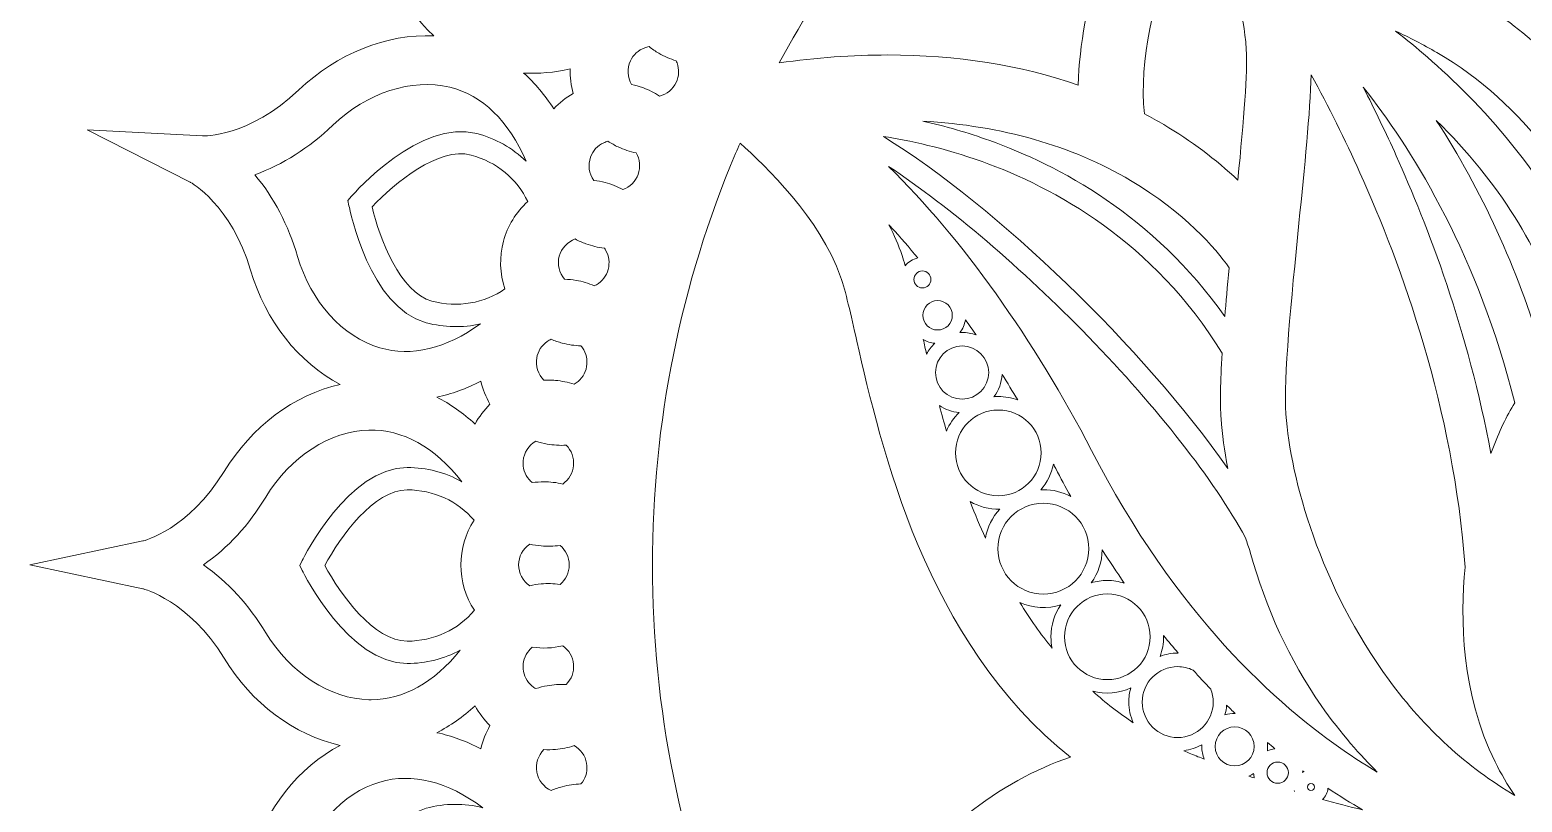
# Model space of a CAD drawing. Header units: millimetres. Extents: x 146 to 1170, y -927 to -143.
# Drawn here: x 807.7 to 968.6, y -351.5 to -268.2 of the extents above; entities that cross this region are included whole.
import ezdxf

# ---------------------------------------------------------------- set-up
doc = ezdxf.new("R2010")
doc.units = ezdxf.units.MM
doc.header["$MEASUREMENT"] = 0
doc.layers.add('Layer 4', color=7, linetype='Continuous')

msp = doc.modelspace()

# ---------------------------------------------------------------- linework, layer by layer
at = {"layer": 'Layer 4', "lineweight": 0}
for points, knots in [([(1146.48, -357.68), (1144.89, -352.23), (1141.3, -347.68), (1136.8, -345.36), (1141.74, -344.28), (1146.39, -340.81), (1149.34, -335.97), (1153.17, -329.69), (1158.04, -328.49), (1158.08, -328.48), (1158.08, -328.48), (1170.28, -325.9), (1170.28, -325.9), (1170.28, -325.9), (1158.1, -323.32), (1158.1, -323.32), (1158.05, -323.31), (1153.16, -322.1), (1149.34, -315.84), (1146.39, -310.99), (1141.74, -307.53), (1136.8, -306.44), (1141.3, -304.12), (1144.89, -299.57), (1146.48, -294.13), (1148.55, -287.06), (1152.95, -284.66), (1152.99, -284.64), (1152.99, -284.64), (1164.1, -278.99), (1164.1, -278.99), (1164.1, -278.99), (1151.67, -279.65), (1151.67, -279.65), (1151.47, -279.65), (1146.53, -279.7), (1141.27, -274.69), (1137.17, -270.77), (1131.79, -268.62), (1126.73, -268.86), (1130.47, -265.45), (1132.76, -260.12), (1132.89, -254.45), (1133.07, -247.06), (1136.58, -243.74), (1136.72, -243.6), (1136.72, -243.6), (1145.99, -235.27), (1145.99, -235.27), (1145.99, -235.27), (1134.15, -239.13), (1134.15, -239.13), (1134.1, -239.14), (1129.27, -240.54), (1122.83, -237.02), (1117.85, -234.3), (1112.09, -233.62), (1107.27, -235.15), (1110, -230.89), (1110.84, -225.16), (1109.5, -219.65), (1107.76, -212.5), (1110.36, -208.21), (1110.39, -208.17), (1110.39, -208.17), (1117.18, -197.73), (1117.18, -197.73), (1117.18, -197.73), (1106.75, -204.52), (1106.75, -204.52), (1106.7, -204.54), (1102.4, -207.15), (1095.26, -205.41), (1089.75, -204.07), (1084.02, -204.91), (1079.76, -207.64), (1081.29, -202.82), (1080.61, -197.06), (1077.89, -192.08), (1074.34, -185.59), (1075.72, -180.96), (1075.78, -180.77), (1075.78, -180.77), (1079.64, -168.92), (1079.64, -168.92), (1079.64, -168.92), (1071.32, -178.18), (1071.32, -178.18), (1071.29, -178.22), (1067.78, -181.85), (1060.46, -182.02), (1054.79, -182.15), (1049.46, -184.44), (1046.06, -188.18), (1046.29, -183.13), (1044.14, -177.74), (1040.23, -173.64), (1035.14, -168.31), (1035.26, -163.3), (1035.26, -163.26), (1035.26, -163.26), (1035.92, -150.81), (1035.92, -150.81), (1035.92, -150.81), (1030.28, -161.91), (1030.28, -161.91), (1030.26, -161.95), (1027.82, -166.37), (1020.79, -168.43), (1015.34, -170.03), (1010.79, -173.61), (1008.47, -178.11), (1007.38, -173.17), (1003.92, -168.52), (999.07, -165.57), (992.79, -161.74), (991.6, -156.87), (991.59, -156.83), (991.59, -156.83), (989.01, -144.64), (989.01, -144.64), (989.01, -144.64), (986.43, -156.81), (986.43, -156.81), (986.42, -156.86), (985.2, -161.76), (978.95, -165.57), (974.1, -168.52), (970.63, -173.17), (969.55, -178.11), (967.23, -173.61), (962.68, -170.03), (957.23, -168.43), (950.18, -166.36), (947.76, -161.96), (947.74, -161.92), (947.74, -161.92), (942.09, -150.81), (942.09, -150.81), (942.09, -150.81), (942.75, -163.24), (942.75, -163.24), (942.76, -163.29), (942.86, -168.33), (937.79, -173.64), (933.87, -177.74), (931.73, -183.13), (931.96, -188.18), (928.55, -184.44), (923.23, -182.15), (917.56, -182.02), (910.21, -181.85), (906.74, -178.22), (906.71, -178.19), (906.71, -178.19), (898.37, -168.92), (898.37, -168.92), (898.37, -168.92), (902.23, -180.76), (902.23, -180.76), (902.25, -180.81), (903.65, -185.65), (900.13, -192.08), (897.41, -197.06), (896.73, -202.82), (898.26, -207.64), (894, -204.91), (888.27, -204.07), (882.75, -205.41), (875.6, -207.15), (871.32, -204.55), (871.28, -204.52), (871.28, -204.52), (860.83, -197.73), (860.83, -197.73), (860.83, -197.73), (867.62, -208.16), (867.62, -208.16), (867.65, -208.2), (870.25, -212.51), (868.52, -219.65), (867.18, -225.16), (868.02, -230.89), (870.74, -235.15), (865.92, -233.62), (860.17, -234.3), (855.19, -237.02), (848.74, -240.55), (843.92, -239.14), (843.88, -239.13), (843.88, -239.13), (832.03, -235.27), (832.03, -235.27), (832.03, -235.27), (841.29, -243.59), (841.29, -243.59), (841.32, -243.63), (844.95, -247.12), (845.13, -254.45), (845.26, -260.12), (847.55, -265.45), (851.29, -268.86), (846.23, -268.62), (840.85, -270.77), (836.74, -274.68), (831.37, -279.81), (826.42, -279.65), (826.36, -279.65), (826.36, -279.65), (813.92, -278.99), (813.92, -278.99), (813.92, -278.99), (825.02, -284.63), (825.02, -284.63), (825.06, -284.65), (829.47, -287.08), (831.54, -294.13), (833.13, -299.57), (836.72, -304.12), (841.21, -306.44), (836.27, -307.53), (831.63, -310.99), (828.68, -315.84), (824.85, -322.11), (819.98, -323.31), (819.93, -323.32), (819.93, -323.32), (807.74, -325.9), (807.74, -325.9), (807.74, -325.9), (819.92, -328.48), (819.92, -328.48), (819.97, -328.49), (824.86, -329.7), (828.68, -335.97), (831.63, -340.81), (836.27, -344.28), (841.21, -345.36), (836.72, -347.68), (833.13, -352.23), (831.54, -357.68), (829.45, -364.78), (825.2, -367.08), (825.03, -367.17), (825.03, -367.17), (813.92, -372.82), (813.92, -372.82), (813.92, -372.82), (826.35, -372.16), (826.35, -372.16), (826.56, -372.16), (831.46, -372.08), (836.74, -377.12), (840.85, -381.04), (846.24, -383.19), (851.29, -382.95), (847.55, -386.36), (845.26, -391.68), (845.13, -397.35), (844.95, -404.72), (841.33, -408.17), (841.29, -408.2), (841.29, -408.2), (832.03, -416.54), (832.03, -416.54), (832.03, -416.54), (843.87, -412.68), (843.87, -412.68), (843.91, -412.66), (848.74, -411.26), (855.19, -414.78), (860.17, -417.5), (865.92, -418.18), (870.74, -416.65), (868.01, -420.91), (867.18, -426.64), (868.52, -432.16), (870.27, -439.35), (867.74, -443.46), (867.63, -443.63), (867.63, -443.63), (860.83, -454.08), (860.83, -454.08), (860.83, -454.08), (871.27, -447.29), (871.27, -447.29), (871.31, -447.26), (875.61, -444.66), (882.75, -446.39), (888.27, -447.73), (894, -446.9), (898.26, -444.17), (896.73, -448.99), (897.41, -454.74), (900.13, -459.72), (903.65, -466.17), (902.25, -470.99), (902.24, -471.03), (902.24, -471.03), (898.38, -482.88), (898.38, -482.88), (898.38, -482.88), (906.7, -473.62), (906.7, -473.62), (906.73, -473.59), (910.23, -469.96), (917.56, -469.79), (923.23, -469.65), (928.55, -467.36), (931.96, -463.62), (931.73, -468.68), (933.87, -474.06), (937.79, -478.17), (942.88, -483.5), (942.76, -488.5), (942.75, -488.55), (942.75, -488.55), (942.09, -500.99), (942.09, -500.99), (942.09, -500.99), (947.74, -489.9), (947.74, -489.9), (947.76, -489.85), (950.19, -485.44), (957.23, -483.38), (962.68, -481.78), (967.23, -478.19), (969.55, -473.7), (970.63, -478.64), (974.1, -483.28), (978.95, -486.23), (985.22, -490.06), (986.42, -494.93), (986.43, -494.98), (986.43, -494.98), (989.01, -507.17), (989.01, -507.17), (989.01, -507.17), (991.59, -494.99), (991.59, -494.99), (991.6, -494.94), (992.82, -490.04), (999.07, -486.23), (1003.92, -483.28), (1007.38, -478.64), (1008.47, -473.7), (1010.79, -478.19), (1015.34, -481.78), (1020.79, -483.38), (1027.88, -485.46), (1030.18, -489.71), (1030.27, -489.88), (1030.27, -489.88), (1035.92, -500.99), (1035.92, -500.99), (1035.92, -500.99), (1035.26, -488.56), (1035.26, -488.56), (1035.26, -488.51), (1035.16, -483.48), (1040.23, -478.17), (1044.14, -474.06), (1046.29, -468.68), (1046.05, -463.62), (1049.46, -467.36), (1054.79, -469.65), (1060.46, -469.79), (1067.81, -469.96), (1071.28, -473.58), (1071.31, -473.62), (1071.31, -473.62), (1079.64, -482.88), (1079.64, -482.88), (1079.64, -482.88), (1075.79, -471.05), (1075.79, -471.05), (1075.77, -471), (1074.38, -466.15), (1077.89, -459.72), (1080.61, -454.74), (1081.29, -448.99), (1079.76, -444.17), (1084.02, -446.9), (1089.75, -447.73), (1095.26, -446.39), (1102.41, -444.65), (1106.7, -447.26), (1106.74, -447.28), (1106.74, -447.28), (1117.18, -454.08), (1117.18, -454.08), (1117.18, -454.08), (1110.39, -443.64), (1110.39, -443.64), (1110.37, -443.6), (1107.76, -439.29), (1109.5, -432.16), (1110.84, -426.64), (1110, -420.91), (1107.27, -416.65), (1112.1, -418.18), (1117.85, -417.5), (1122.83, -414.78), (1129.31, -411.24), (1133.95, -412.62), (1134.14, -412.67), (1134.14, -412.67), (1145.99, -416.54), (1145.99, -416.54), (1145.99, -416.54), (1136.73, -408.21), (1136.73, -408.21), (1136.69, -408.18), (1133.06, -404.69), (1132.89, -397.35), (1132.76, -391.68), (1130.47, -386.36), (1126.73, -382.95), (1131.79, -383.19), (1137.17, -381.04), (1141.27, -377.12), (1146.6, -372.04), (1151.6, -372.15), (1151.65, -372.16), (1151.65, -372.16), (1164.1, -372.82), (1164.1, -372.82), (1164.1, -372.82), (1153, -367.17), (1153, -367.17), (1152.96, -367.15), (1148.55, -364.73), (1146.48, -357.68)], [0, 0, 0, 0, 1, 1, 1, 2, 2, 2, 3, 3, 3, 4, 4, 4, 5, 5, 5, 6, 6, 6, 7, 7, 7, 8, 8, 8, 9, 9, 9, 10, 10, 10, 11, 11, 11, 12, 12, 12, 13, 13, 13, 14, 14, 14, 15, 15, 15, 16, 16, 16, 17, 17, 17, 18, 18, 18, 19, 19, 19, 20, 20, 20, 21, 21, 21, 22, 22, 22, 23, 23, 23, 24, 24, 24, 25, 25, 25, 26, 26, 26, 27, 27, 27, 28, 28, 28, 29, 29, 29, 30, 30, 30, 31, 31, 31, 32, 32, 32, 33, 33, 33, 34, 34, 34, 35, 35, 35, 36, 36, 36, 37, 37, 37, 38, 38, 38, 39, 39, 39, 40, 40, 40, 41, 41, 41, 42, 42, 42, 43, 43, 43, 44, 44, 44, 45, 45, 45, 46, 46, 46, 47, 47, 47, 48, 48, 48, 49, 49, 49, 50, 50, 50, 51, 51, 51, 52, 52, 52, 53, 53, 53, 54, 54, 54, 55, 55, 55, 56, 56, 56, 57, 57, 57, 58, 58, 58, 59, 59, 59, 60, 60, 60, 61, 61, 61, 62, 62, 62, 63, 63, 63, 64, 64, 64, 65, 65, 65, 66, 66, 66, 67, 67, 67, 68, 68, 68, 69, 69, 69, 70, 70, 70, 71, 71, 71, 72, 72, 72, 73, 73, 73, 74, 74, 74, 75, 75, 75, 76, 76, 76, 77, 77, 77, 78, 78, 78, 79, 79, 79, 80, 80, 80, 81, 81, 81, 82, 82, 82, 83, 83, 83, 84, 84, 84, 85, 85, 85, 86, 86, 86, 87, 87, 87, 88, 88, 88, 89, 89, 89, 90, 90, 90, 91, 91, 91, 92, 92, 92, 93, 93, 93, 94, 94, 94, 95, 95, 95, 96, 96, 96, 97, 97, 97, 98, 98, 98, 99, 99, 99, 100, 100, 100, 101, 101, 101, 102, 102, 102, 103, 103, 103, 104, 104, 104, 105, 105, 105, 106, 106, 106, 107, 107, 107, 108, 108, 108, 109, 109, 109, 110, 110, 110, 111, 111, 111, 112, 112, 112, 113, 113, 113, 114, 114, 114, 115, 115, 115, 116, 116, 116, 117, 117, 117, 118, 118, 118, 119, 119, 119, 120, 120, 120, 121, 121, 121, 122, 122, 122, 123, 123, 123, 124, 124, 124, 125, 125, 125, 126, 126, 126, 127, 127, 127, 128, 128, 128, 129, 129, 129, 130, 130, 130, 131, 131, 131, 132, 132, 132, 133, 133, 133, 134, 134, 134, 135, 135, 135, 136, 136, 136, 137, 137, 137, 138, 138, 138, 139, 139, 139, 140, 140, 140, 141, 141, 141, 142, 142, 142, 143, 143, 143, 144, 144, 144, 144]), ([(989.01, -226.97), (990.19, -228.44), (991.92, -230.51), (993.78, -232.45), (1000.95, -239.94), (1010.74, -251.53), (1013.17, -265.75), (1010.57, -267.44), (1008.05, -269.48), (1005.67, -271.83), (1004.93, -256.94), (991.39, -236.58), (990.8, -235.71), (990.8, -235.71), (989.01, -233.03), (989.01, -233.03), (989.01, -233.03), (987.21, -235.71), (987.21, -235.71), (986.63, -236.58), (973.09, -256.93), (972.35, -271.83), (969.97, -269.48), (967.45, -267.44), (964.85, -265.75), (967.27, -251.53), (977.07, -239.94), (984.24, -232.45), (985.76, -230.85), (987.37, -229.01), (989.01, -226.97)], [0, 0, 0, 0, 1, 1, 1, 2, 2, 2, 3, 3, 3, 4, 4, 4, 5, 5, 5, 6, 6, 6, 7, 7, 7, 8, 8, 8, 9, 9, 9, 10, 10, 10, 10]), ([(929.22, -243.08), (928.89, -244.48), (928.02, -246.78), (927, -249.45), (924.58, -255.8), (920.94, -265.35), (920.76, -274.16), (914.56, -272.01), (907.65, -270.92), (900.22, -270.92), (896.43, -270.92), (892.5, -271.21), (888.52, -271.77), (893.77, -262.04), (900.42, -253.12), (908.29, -245.25), (914.32, -239.22), (920.99, -233.88), (928.13, -229.37), (928.13, -229.37), (928.38, -230.25), (928.38, -230.25), (928.4, -230.32), (930.46, -237.74), (929.22, -243.08)], [0, 0, 0, 0, 1, 1, 1, 2, 2, 2, 3, 3, 3, 4, 4, 4, 5, 5, 5, 6, 6, 6, 7, 7, 7, 8, 8, 8, 8]), ([(937.27, -263.52), (937.6, -264.02), (938.59, -265.87), (938.86, -270.32), (939.01, -272.78), (938.61, -277.73), (937.96, -284.41), (935.59, -282.18), (932.9, -280.17), (929.97, -278.43), (929.3, -278.03), (928.6, -277.64), (927.89, -277.26), (927.26, -271.53), (929.03, -264.7), (931.05, -258.77), (931.05, -258.77), (937.27, -263.52), (937.27, -263.52)], [0, 0, 0, 0, 1, 1, 1, 2, 2, 2, 3, 3, 3, 4, 4, 4, 5, 5, 5, 6, 6, 6, 6]), ([(975.42, -293.79), (971.37, -283.77), (963.95, -275.97), (958.39, -271.16), (957.29, -270.2), (956.13, -269.26), (954.96, -268.34), (956.43, -269.03), (957.92, -269.8), (959.41, -270.65), (969.08, -276.16), (975, -286.05), (977.16, -290.17), (976.57, -291.41), (975.98, -292.62), (975.42, -293.79)], [0, 0, 0, 0, 1, 1, 1, 2, 2, 2, 3, 3, 3, 4, 4, 4, 5, 5, 5, 5]), ([(877.42, -273.87), (877.07, -274.61), (876.42, -275.15), (875.63, -275.35), (875.06, -274.98), (874.45, -274.67), (873.81, -274.44), (873.43, -274.3), (873.02, -274.18), (872.61, -274.1), (872.15, -273.33), (872.1, -272.36), (872.48, -271.56), (872.78, -270.9), (873.33, -270.4), (874.02, -270.15), (874.17, -270.1), (874.33, -270.05), (874.49, -270.02), (874.83, -270.29), (875.18, -270.53), (875.54, -270.74), (876.13, -271.08), (876.76, -271.35), (877.42, -271.55), (877.45, -271.63), (877.48, -271.71), (877.51, -271.78), (877.76, -272.47), (877.73, -273.21), (877.42, -273.87)], [0, 0, 0, 0, 1, 1, 1, 2, 2, 2, 3, 3, 3, 4, 4, 4, 5, 5, 5, 6, 6, 6, 7, 7, 7, 8, 8, 8, 9, 9, 9, 10, 10, 10, 10]), ([(855.93, -279.39), (849.82, -277.75), (842.72, -285.81), (842.42, -286.15), (842.42, -286.15), (842.03, -286.6), (842.03, -286.6), (842.03, -286.6), (842.14, -287.17), (842.14, -287.17), (842.23, -287.62), (844.36, -298.15), (850.46, -299.79), (852.41, -300.31), (854.41, -300.35), (856.31, -299.91), (852.6, -302.59), (848.88, -303.49), (845.47, -302.49), (841.44, -301.32), (838.04, -297.54), (836.6, -292.64), (836.6, -292.64), (836.6, -292.64), (836.6, -292.64), (835.6, -289.24), (834.05, -286.28), (831.99, -283.83), (835, -282.74), (837.83, -280.95), (840.39, -278.5), (844.08, -274.98), (848.91, -273.41), (853, -274.4), (856.53, -275.27), (859.36, -278.02), (861.23, -282.38), (859.77, -280.95), (857.96, -279.93), (855.93, -279.39)], [0, 0, 0, 0, 1, 1, 1, 2, 2, 2, 3, 3, 3, 4, 4, 4, 5, 5, 5, 6, 6, 6, 7, 7, 7, 8, 8, 8, 9, 9, 9, 10, 10, 10, 11, 11, 11, 12, 12, 12, 13, 13, 13, 13]), ([(866.31, -275.07), (865.53, -275.52), (864.82, -276.07), (864.21, -276.73), (863.26, -275.25), (862.18, -273.95), (860.97, -272.87), (862.59, -272.95), (864.28, -272.81), (866, -272.43), (865.97, -273.32), (866.07, -274.21), (866.31, -275.07)], [0, 0, 0, 0, 1, 1, 1, 2, 2, 2, 3, 3, 3, 4, 4, 4, 4]), ([(954.27, -338.34), (946.84, -328.25), (943.63, -316.58), (943.14, -309.65), (942.87, -305.79), (943.72, -297.29), (944.54, -289.06), (945.16, -282.94), (945.74, -277.12), (945.87, -273.05), (947.75, -276.49), (949.51, -280.04), (951.12, -283.62), (955.61, -293.59), (961.22, -309.07), (962.46, -326.15), (961.92, -331.67), (962.04, -339.79), (965.69, -347.15), (966.32, -348.42), (967.03, -349.63), (967.83, -350.76), (962.69, -347.76), (958.13, -343.58), (954.27, -338.34)], [0, 0, 0, 0, 1, 1, 1, 2, 2, 2, 3, 3, 3, 4, 4, 4, 5, 5, 5, 6, 6, 6, 7, 7, 7, 8, 8, 8, 8]), ([(967.64, -308.7), (966.78, -310.14), (965.96, -311.92), (965.23, -313.88), (962.81, -300.71), (958.37, -289.2), (955.04, -281.8), (953.92, -279.33), (952.73, -276.84), (951.47, -274.39), (951.65, -274.63), (951.84, -274.87), (952.03, -275.11), (957.04, -281.58), (963.84, -292.62), (967.8, -308.42), (967.8, -308.42), (967.64, -308.7), (967.64, -308.7)], [0, 0, 0, 0, 1, 1, 1, 2, 2, 2, 3, 3, 3, 4, 4, 4, 5, 5, 5, 6, 6, 6, 6]), ([(936.55, -299.13), (928.89, -288.21), (918.58, -282.79), (911.21, -280.15), (908.86, -279.3), (906.44, -278.6), (903.99, -278.05), (912.54, -278.55), (920.07, -280.7), (926.39, -284.45), (932.27, -287.95), (935.56, -291.81), (937.03, -293.86), (936.83, -295.91), (936.68, -297.61), (936.55, -299.13)], [0, 0, 0, 0, 1, 1, 1, 2, 2, 2, 3, 3, 3, 4, 4, 4, 5, 5, 5, 5]), ([(970.79, -302.99), (968.08, -293.88), (964.24, -285.48), (959.35, -277.97), (966.12, -284.69), (970.62, -291.84), (972.73, -299.23), (972.06, -300.56), (971.41, -301.83), (970.79, -302.99)], [0, 0, 0, 0, 1, 1, 1, 2, 2, 2, 3, 3, 3, 3]), ([(899.76, -279.71), (902.49, -280.13), (906.27, -280.93), (910.4, -282.42), (918.13, -285.19), (928.89, -291.02), (936.26, -303.08), (936.07, -306.19), (936.04, -308.5), (936.15, -310.14), (936.27, -311.79), (936.51, -313.59), (936.87, -315.49), (927.71, -302.43), (912.13, -287.41), (899.76, -279.71)], [0, 0, 0, 0, 1, 1, 1, 2, 2, 2, 3, 3, 3, 4, 4, 4, 5, 5, 5, 5]), ([(858.79, -291.01), (858.34, -292.69), (858.39, -294.46), (858.95, -296.13), (856.77, -297.7), (853.84, -298.2), (851.08, -297.46), (847.64, -296.54), (845.42, -290.7), (844.63, -287.29), (847.02, -284.74), (851.85, -280.79), (855.3, -281.71), (858.03, -282.44), (860.3, -284.31), (861.41, -286.72), (860.14, -287.88), (859.23, -289.36), (858.79, -291.01)], [0, 0, 0, 0, 1, 1, 1, 2, 2, 2, 3, 3, 3, 4, 4, 4, 5, 5, 5, 6, 6, 6, 6]), ([(870.06, -280.22), (870.42, -280.45), (870.79, -280.66), (871.16, -280.84), (871.78, -281.12), (872.43, -281.34), (873.1, -281.48), (873.51, -282.18), (873.59, -283.02), (873.31, -283.79), (873.03, -284.57), (872.43, -285.16), (871.66, -285.42), (871.05, -285.1), (870.42, -284.85), (869.76, -284.67), (869.37, -284.57), (868.95, -284.49), (868.53, -284.44), (868.02, -283.71), (867.88, -282.76), (868.18, -281.93), (868.43, -281.24), (868.93, -280.69), (869.6, -280.39), (869.74, -280.32), (869.9, -280.26), (870.06, -280.22)], [0, 0, 0, 0, 1, 1, 1, 2, 2, 2, 3, 3, 3, 4, 4, 4, 5, 5, 5, 6, 6, 6, 7, 7, 7, 8, 8, 8, 9, 9, 9, 9]), ([(883.82, -281.53), (883.98, -281.17), (884.13, -280.81), (884.3, -280.43), (887.02, -282.83), (892.95, -288.58), (895.14, -294.84), (895.67, -296.38), (896.24, -298.87), (896.89, -301.76), (899.47, -313.12), (904.26, -334.19), (919.93, -346.64), (912.24, -349.15), (904.95, -354.97), (898.85, -363.49), (893.06, -371.56), (889.89, -379.66), (889.22, -381.46), (887.23, -377.87), (885.41, -374.15), (883.82, -370.4), (877.87, -356.33), (874.86, -341.38), (874.86, -325.97), (874.86, -310.55), (877.87, -295.6), (883.82, -281.53)], [0, 0, 0, 0, 1, 1, 1, 2, 2, 2, 3, 3, 3, 4, 4, 4, 5, 5, 5, 6, 6, 6, 7, 7, 7, 8, 8, 8, 9, 9, 9, 9]), ([(952.99, -348.23), (951.91, -347.59), (950.83, -346.91), (949.77, -346.19), (942.19, -341.06), (931.25, -331.22), (922.18, -313.55), (916.14, -301.79), (908.09, -290.55), (900.31, -282.93), (906.98, -287.36), (914.69, -293.93), (921.83, -301.29), (929.4, -309.08), (935.26, -316.58), (938.79, -322.99), (938.95, -323.5), (939.13, -324.02), (939.3, -324.52), (940.96, -330.57), (943.53, -336.13), (946.94, -341.05), (949.08, -344.13), (951.24, -346.52), (952.99, -348.23)], [0, 0, 0, 0, 1, 1, 1, 2, 2, 2, 3, 3, 3, 4, 4, 4, 5, 5, 5, 6, 6, 6, 7, 7, 7, 8, 8, 8, 8]), ([(900.64, -289.54), (901.58, -290.58), (902.52, -291.67), (903.47, -292.81), (902.93, -292.92), (902.45, -293.22), (902.11, -293.64), (901.99, -293.23), (901.87, -292.87), (901.76, -292.53), (901.38, -291.44), (900.91, -290.34), (900.35, -289.23), (900.45, -289.33), (900.54, -289.44), (900.64, -289.54)], [0, 0, 0, 0, 1, 1, 1, 2, 2, 2, 3, 3, 3, 4, 4, 4, 5, 5, 5, 5]), ([(870.08, -294.04), (869.89, -294.74), (869.44, -295.33), (868.81, -295.69), (868.74, -295.73), (868.66, -295.77), (868.58, -295.81), (867.95, -295.54), (867.29, -295.34), (866.63, -295.22), (866.22, -295.15), (865.8, -295.11), (865.38, -295.1), (864.8, -294.42), (864.58, -293.48), (864.81, -292.62), (865.04, -291.77), (865.7, -291.07), (866.54, -290.76), (866.91, -290.97), (867.3, -291.14), (867.68, -291.28), (868.32, -291.51), (868.99, -291.67), (869.67, -291.75), (869.72, -291.82), (869.77, -291.89), (869.81, -291.97), (870.17, -292.6), (870.27, -293.33), (870.08, -294.04)], [0, 0, 0, 0, 1, 1, 1, 2, 2, 2, 3, 3, 3, 4, 4, 4, 5, 5, 5, 6, 6, 6, 7, 7, 7, 8, 8, 8, 9, 9, 9, 10, 10, 10, 10]), ([(903.95, -294.21), (904.46, -294.21), (904.87, -294.62), (904.87, -295.12), (904.87, -295.63), (904.46, -296.04), (903.95, -296.04), (903.45, -296.04), (903.04, -295.63), (903.04, -295.12), (903.04, -294.62), (903.45, -294.21), (903.95, -294.21)], [0, 0, 0, 0, 1, 1, 1, 2, 2, 2, 3, 3, 3, 4, 4, 4, 4]), ([(905.59, -297.4), (906.47, -297.4), (907.18, -298.11), (907.18, -298.99), (907.18, -299.86), (906.47, -300.57), (905.59, -300.57), (904.72, -300.57), (904.01, -299.86), (904.01, -298.99), (904.01, -298.11), (904.72, -297.4), (905.59, -297.4)], [0, 0, 0, 0, 1, 1, 1, 2, 2, 2, 3, 3, 3, 4, 4, 4, 4]), ([(907.99, -300.85), (908.31, -300.45), (908.51, -299.98), (908.59, -299.48), (908.98, -300.01), (909.36, -300.56), (909.74, -301.11), (909.26, -300.93), (908.75, -300.84), (908.23, -300.84), (908.15, -300.84), (908.07, -300.84), (907.99, -300.85)], [0, 0, 0, 0, 1, 1, 1, 2, 2, 2, 3, 3, 3, 4, 4, 4, 4]), ([(867.3, -302.48), (867.72, -303.08), (867.88, -303.8), (867.76, -304.52), (867.63, -305.24), (867.23, -305.86), (866.63, -306.28), (866.56, -306.33), (866.49, -306.38), (866.42, -306.42), (865.76, -306.2), (865.09, -306.07), (864.42, -306.01), (864.18, -305.99), (863.93, -305.98), (863.68, -305.98), (863.51, -305.98), (863.34, -305.98), (863.16, -305.99), (862.53, -305.36), (862.23, -304.45), (862.38, -303.57), (862.51, -302.86), (862.91, -302.23), (863.5, -301.81), (863.64, -301.72), (863.78, -301.64), (863.93, -301.57), (864.33, -301.74), (864.73, -301.88), (865.13, -301.98), (865.79, -302.16), (866.47, -302.26), (867.15, -302.29), (867.2, -302.35), (867.26, -302.42), (867.3, -302.48)], [0, 0, 0, 0, 1, 1, 1, 2, 2, 2, 3, 3, 3, 4, 4, 4, 5, 5, 5, 6, 6, 6, 7, 7, 7, 8, 8, 8, 9, 9, 9, 10, 10, 10, 11, 11, 11, 12, 12, 12, 12]), ([(905.28, -302.01), (904.93, -302.34), (904.63, -302.74), (904.41, -303.17), (904.28, -302.63), (904.16, -302.11), (904.05, -301.6), (904.42, -301.83), (904.84, -301.97), (905.28, -302.01)], [0, 0, 0, 0, 1, 1, 1, 2, 2, 2, 3, 3, 3, 3]), ([(908.23, -302.29), (909.81, -302.29), (911.1, -303.58), (911.1, -305.16), (911.1, -306.74), (909.81, -308.03), (908.23, -308.03), (906.65, -308.03), (905.37, -306.74), (905.37, -305.16), (905.37, -303.58), (906.65, -302.29), (908.23, -302.29)], [0, 0, 0, 0, 1, 1, 1, 2, 2, 2, 3, 3, 3, 4, 4, 4, 4]), ([(911.67, -307.77), (912.2, -307.07), (912.5, -306.25), (912.54, -305.37), (913.12, -306.27), (913.68, -307.2), (914.23, -308.12), (913.57, -307.87), (912.86, -307.75), (912.14, -307.75), (911.99, -307.75), (911.83, -307.75), (911.67, -307.77)], [0, 0, 0, 0, 1, 1, 1, 2, 2, 2, 3, 3, 3, 4, 4, 4, 4]), ([(856.35, -306.09), (856.55, -306.96), (856.89, -307.79), (857.34, -308.57), (856.7, -309.2), (856.17, -309.92), (855.74, -310.71), (854.44, -309.52), (853.06, -308.55), (851.61, -307.81), (853.2, -307.48), (854.79, -306.9), (856.35, -306.09)], [0, 0, 0, 0, 1, 1, 1, 2, 2, 2, 3, 3, 3, 4, 4, 4, 4]), ([(907.92, -309.47), (907.34, -310.04), (906.87, -310.72), (906.55, -311.47), (906.3, -310.59), (906.04, -309.69), (905.79, -308.72), (906.42, -309.15), (907.15, -309.41), (907.92, -309.47)], [0, 0, 0, 0, 1, 1, 1, 2, 2, 2, 3, 3, 3, 3]), ([(912.14, -309.2), (914.69, -309.2), (916.76, -311.27), (916.76, -313.82), (916.76, -316.37), (914.69, -318.44), (912.14, -318.44), (909.59, -318.44), (907.52, -316.37), (907.52, -313.82), (907.52, -311.27), (909.59, -309.2), (912.14, -309.2)], [0, 0, 0, 0, 1, 1, 1, 2, 2, 2, 3, 3, 3, 4, 4, 4, 4]), ([(844.3, -311.36), (847.93, -311.29), (851.38, -313.2), (854.31, -316.93), (852.53, -315.93), (850.52, -315.4), (848.41, -315.4), (842.09, -315.4), (837.31, -325.03), (837.11, -325.44), (837.11, -325.44), (836.85, -325.97), (836.85, -325.97), (836.85, -325.97), (837.11, -326.49), (837.11, -326.49), (837.31, -326.9), (842.09, -336.53), (848.41, -336.53), (850.44, -336.53), (852.4, -336.04), (854.13, -335.1), (851.3, -338.6), (848, -340.44), (844.52, -340.44), (844.45, -340.44), (844.38, -340.44), (844.3, -340.44), (840.1, -340.35), (835.84, -337.58), (833.18, -333.22), (831.34, -330.19), (829.08, -327.73), (826.45, -325.9), (829.08, -324.07), (831.34, -321.61), (833.18, -318.58), (835.84, -314.22), (840.1, -311.45), (844.3, -311.36)], [0, 0, 0, 0, 1, 1, 1, 2, 2, 2, 3, 3, 3, 4, 4, 4, 5, 5, 5, 6, 6, 6, 7, 7, 7, 8, 8, 8, 9, 9, 9, 10, 10, 10, 11, 11, 11, 12, 12, 12, 13, 13, 13, 13]), ([(866.35, -315.17), (866.28, -315.99), (865.85, -316.72), (865.18, -317.18), (864.51, -317.02), (863.83, -316.94), (863.16, -316.94), (862.74, -316.94), (862.32, -316.97), (861.9, -317.03), (861.77, -316.93), (861.65, -316.81), (861.55, -316.69), (861.08, -316.13), (860.86, -315.42), (860.92, -314.7), (861, -313.81), (861.52, -313.01), (862.29, -312.56), (862.7, -312.7), (863.11, -312.8), (863.51, -312.87), (864.19, -312.99), (864.87, -313.03), (865.55, -313), (866.13, -313.57), (866.42, -314.35), (866.35, -315.17)], [0, 0, 0, 0, 1, 1, 1, 2, 2, 2, 3, 3, 3, 4, 4, 4, 5, 5, 5, 6, 6, 6, 7, 7, 7, 8, 8, 8, 9, 9, 9, 9]), ([(916.72, -317.8), (917.41, -317.01), (917.88, -316.06), (918.08, -315.04), (918.17, -315.2), (918.25, -315.36), (918.33, -315.52), (918.85, -316.52), (919.38, -317.51), (919.94, -318.53), (919.03, -318.04), (918.03, -317.79), (916.99, -317.79), (916.9, -317.79), (916.81, -317.8), (916.72, -317.8)], [0, 0, 0, 0, 1, 1, 1, 2, 2, 2, 3, 3, 3, 4, 4, 4, 5, 5, 5, 5]), ([(855.66, -330.79), (853.96, -332.88), (851.27, -334.12), (848.41, -334.12), (844.84, -334.12), (841.19, -329.05), (839.54, -325.96), (841.19, -322.88), (844.83, -317.81), (848.41, -317.81), (851.24, -317.81), (853.92, -319.03), (855.62, -321.08), (854.69, -322.54), (854.2, -324.2), (854.2, -325.9), (854.2, -327.64), (854.7, -329.32), (855.66, -330.79)], [0, 0, 0, 0, 1, 1, 1, 2, 2, 2, 3, 3, 3, 4, 4, 4, 5, 5, 5, 6, 6, 6, 6]), ([(912.29, -319.89), (911.49, -320.77), (910.96, -321.84), (910.75, -323), (910.18, -321.75), (909.63, -320.45), (909.1, -319.07), (910.07, -319.63), (911.14, -319.92), (912.29, -319.89)], [0, 0, 0, 0, 1, 1, 1, 2, 2, 2, 3, 3, 3, 3]), ([(916.99, -319.25), (919.69, -319.25), (921.89, -321.44), (921.89, -324.15), (921.89, -326.85), (919.69, -329.05), (916.99, -329.05), (914.29, -329.05), (912.09, -326.85), (912.09, -324.15), (912.09, -321.44), (914.29, -319.25), (916.99, -319.25)], [0, 0, 0, 0, 1, 1, 1, 2, 2, 2, 3, 3, 3, 4, 4, 4, 4]), ([(861.62, -323.66), (862.03, -323.76), (862.45, -323.82), (862.86, -323.86), (863.53, -323.92), (864.22, -323.9), (864.89, -323.8), (865.52, -324.32), (865.88, -325.08), (865.88, -325.9), (865.88, -326.73), (865.52, -327.49), (864.89, -328), (864.21, -327.9), (863.53, -327.89), (862.86, -327.94), (862.45, -327.98), (862.03, -328.05), (861.62, -328.15), (860.88, -327.64), (860.43, -326.79), (860.43, -325.9), (860.43, -325.02), (860.88, -324.17), (861.62, -323.66)], [0, 0, 0, 0, 1, 1, 1, 2, 2, 2, 3, 3, 3, 4, 4, 4, 5, 5, 5, 6, 6, 6, 7, 7, 7, 8, 8, 8, 8]), ([(923.89, -327.58), (923.3, -327.58), (922.72, -327.66), (922.16, -327.83), (922.9, -326.8), (923.31, -325.57), (923.34, -324.28), (924.11, -325.49), (924.91, -326.69), (925.72, -327.87), (925.13, -327.68), (924.51, -327.58), (923.89, -327.58)], [0, 0, 0, 0, 1, 1, 1, 2, 2, 2, 3, 3, 3, 4, 4, 4, 4]), ([(923.89, -329.03), (926.43, -329.03), (928.51, -331.1), (928.51, -333.65), (928.51, -336.2), (926.43, -338.27), (923.89, -338.27), (921.34, -338.27), (919.27, -336.2), (919.27, -333.65), (919.27, -331.1), (921.34, -329.03), (923.89, -329.03)], [0, 0, 0, 0, 1, 1, 1, 2, 2, 2, 3, 3, 3, 4, 4, 4, 4]), ([(917.94, -334.89), (916.71, -333.37), (915.54, -331.72), (914.45, -329.96), (915.84, -330.58), (917.45, -330.66), (918.89, -330.2), (918.19, -331.21), (917.81, -332.41), (917.81, -333.65), (917.81, -334.07), (917.86, -334.48), (917.94, -334.89)], [0, 0, 0, 0, 1, 1, 1, 2, 2, 2, 3, 3, 3, 4, 4, 4, 4]), ([(929.96, -333.52), (930.47, -334.16), (931, -334.79), (931.53, -335.41), (931.51, -335.41), (931.49, -335.41), (931.47, -335.41), (930.83, -335.41), (930.18, -335.53), (929.58, -335.77), (929.83, -335.09), (929.96, -334.38), (929.96, -333.65), (929.96, -333.61), (929.96, -333.57), (929.96, -333.52)], [0, 0, 0, 0, 1, 1, 1, 2, 2, 2, 3, 3, 3, 4, 4, 4, 5, 5, 5, 5]), ([(861.55, -335.12), (861.65, -334.99), (861.77, -334.87), (861.9, -334.77), (863, -334.93), (864.1, -334.88), (865.18, -334.63), (865.86, -335.08), (866.28, -335.81), (866.35, -336.63), (866.43, -337.45), (866.13, -338.24), (865.54, -338.81), (864.86, -338.77), (864.18, -338.81), (863.51, -338.93), (863.11, -339), (862.69, -339.11), (862.29, -339.24), (862.15, -339.16), (862.01, -339.07), (861.88, -338.96), (861.88, -338.96), (861.88, -338.96), (861.88, -338.96), (861.33, -338.49), (860.98, -337.83), (860.92, -337.11), (860.86, -336.38), (861.08, -335.68), (861.55, -335.12)], [0, 0, 0, 0, 1, 1, 1, 2, 2, 2, 3, 3, 3, 4, 4, 4, 5, 5, 5, 6, 6, 6, 7, 7, 7, 8, 8, 8, 9, 9, 9, 10, 10, 10, 10]), ([(935.3, -340.69), (935.3, -342.8), (933.59, -344.52), (931.47, -344.52), (929.36, -344.52), (927.65, -342.8), (927.65, -340.69), (927.65, -338.58), (929.36, -336.87), (931.47, -336.87), (932.05, -336.87), (932.61, -337), (933.14, -337.25), (933.77, -337.95), (934.41, -338.64), (935.03, -339.29), (935.21, -339.74), (935.3, -340.21), (935.3, -340.69)], [0, 0, 0, 0, 1, 1, 1, 2, 2, 2, 3, 3, 3, 4, 4, 4, 5, 5, 5, 6, 6, 6, 6]), ([(926.43, -339.16), (926.27, -339.66), (926.2, -340.17), (926.2, -340.69), (926.2, -341.47), (926.37, -342.23), (926.69, -342.92), (925.16, -341.9), (923.7, -340.76), (922.32, -339.52), (923.66, -339.88), (925.14, -339.76), (926.43, -339.16)], [0, 0, 0, 0, 1, 1, 1, 2, 2, 2, 3, 3, 3, 4, 4, 4, 4]), ([(936.57, -342.08), (936.66, -341.73), (936.72, -341.38), (936.74, -341.02), (937.05, -341.32), (937.36, -341.62), (937.67, -341.92), (937.29, -341.91), (936.92, -341.97), (936.57, -342.08)], [0, 0, 0, 0, 1, 1, 1, 2, 2, 2, 3, 3, 3, 3]), ([(851.61, -343.99), (853.06, -343.25), (854.44, -342.28), (855.74, -341.1), (856.17, -341.89), (856.7, -342.6), (857.34, -343.23), (856.89, -344.01), (856.55, -344.84), (856.35, -345.72), (854.79, -344.91), (853.2, -344.33), (851.61, -343.99)], [0, 0, 0, 0, 1, 1, 1, 2, 2, 2, 3, 3, 3, 4, 4, 4, 4]), ([(937.62, -343.37), (938.78, -343.37), (939.72, -344.31), (939.72, -345.48), (939.72, -346.63), (938.78, -347.58), (937.62, -347.58), (936.46, -347.58), (935.51, -346.63), (935.51, -345.48), (935.51, -344.31), (936.46, -343.37), (937.62, -343.37)], [0, 0, 0, 0, 1, 1, 1, 2, 2, 2, 3, 3, 3, 4, 4, 4, 4]), ([(863.16, -345.82), (863.58, -345.84), (863.99, -345.83), (864.42, -345.8), (865.09, -345.74), (865.76, -345.6), (866.41, -345.39), (867.12, -345.78), (867.61, -346.47), (867.76, -347.28), (867.88, -348), (867.72, -348.72), (867.3, -349.32), (867.25, -349.39), (867.2, -349.46), (867.15, -349.52), (866.46, -349.55), (865.78, -349.64), (865.13, -349.82), (864.73, -349.93), (864.33, -350.06), (863.94, -350.23), (863.13, -349.86), (862.54, -349.1), (862.38, -348.23), (862.23, -347.36), (862.53, -346.45), (863.16, -345.82)], [0, 0, 0, 0, 1, 1, 1, 2, 2, 2, 3, 3, 3, 4, 4, 4, 5, 5, 5, 6, 6, 6, 7, 7, 7, 8, 8, 8, 9, 9, 9, 9]), ([(934.07, -345.29), (934.06, -345.35), (934.06, -345.41), (934.06, -345.48), (934.06, -345.95), (934.16, -346.42), (934.34, -346.85), (934.11, -346.76), (933.88, -346.67), (933.65, -346.58), (933.14, -346.38), (932.63, -346.16), (932.13, -345.93), (932.81, -345.85), (933.47, -345.63), (934.07, -345.29)], [0, 0, 0, 0, 1, 1, 1, 2, 2, 2, 3, 3, 3, 4, 4, 4, 5, 5, 5, 5]), ([(941.15, -345.05), (941.42, -345.28), (941.69, -345.5), (941.96, -345.72), (941.67, -345.76), (941.4, -345.84), (941.14, -345.96), (941.16, -345.8), (941.17, -345.64), (941.17, -345.48), (941.17, -345.33), (941.17, -345.19), (941.15, -345.05)], [0, 0, 0, 0, 1, 1, 1, 2, 2, 2, 3, 3, 3, 4, 4, 4, 4]), ([(942.26, -347.16), (942.89, -347.16), (943.41, -347.67), (943.41, -348.3), (943.41, -348.94), (942.89, -349.45), (942.26, -349.45), (941.63, -349.45), (941.11, -348.94), (941.11, -348.3), (941.11, -347.67), (941.63, -347.16), (942.26, -347.16)], [0, 0, 0, 0, 1, 1, 1, 2, 2, 2, 3, 3, 3, 4, 4, 4, 4]), ([(845.47, -349.31), (848.96, -348.29), (852.77, -349.25), (856.56, -352.08), (854.59, -351.58), (852.5, -351.59), (850.47, -352.14), (844.36, -353.78), (842.23, -364.31), (842.15, -364.76), (842.15, -364.76), (842.03, -365.33), (842.03, -365.33), (842.03, -365.33), (842.42, -365.78), (842.42, -365.78), (842.69, -366.09), (848.57, -372.76), (854.23, -372.76), (854.8, -372.76), (855.37, -372.69), (855.93, -372.54), (857.92, -372.01), (859.69, -371.02), (861.13, -369.65), (859.26, -373.88), (856.47, -376.55), (853, -377.4), (848.91, -378.4), (844.08, -376.83), (840.39, -373.3), (837.82, -370.86), (835, -369.07), (831.99, -367.98), (834.05, -365.52), (835.6, -362.56), (836.6, -359.16), (838.04, -354.26), (841.44, -350.49), (845.47, -349.31)], [0, 0, 0, 0, 1, 1, 1, 2, 2, 2, 3, 3, 3, 4, 4, 4, 5, 5, 5, 6, 6, 6, 7, 7, 7, 8, 8, 8, 9, 9, 9, 10, 10, 10, 11, 11, 11, 12, 12, 12, 13, 13, 13, 13]), ([(939.72, -348.87), (939.54, -348.81), (939.35, -348.74), (939.16, -348.67), (939.34, -348.59), (939.5, -348.49), (939.66, -348.38), (939.67, -348.55), (939.69, -348.71), (939.72, -348.87)], [0, 0, 0, 0, 1, 1, 1, 2, 2, 2, 3, 3, 3, 3]), ([(945.1, -348.18), (945.04, -348.21), (944.98, -348.24), (944.93, -348.27), (944.93, -348.27), (944.98, -348.09), (944.98, -348.09), (945.02, -348.12), (945.06, -348.15), (945.1, -348.18)], [0, 0, 0, 0, 1, 1, 1, 2, 2, 2, 3, 3, 3, 3]), ([(944.08, -350.32), (944.07, -350.31), (944.05, -350.31), (944.04, -350.3), (944.04, -350.3), (944.06, -350.26), (944.06, -350.26), (944.07, -350.28), (944.07, -350.3), (944.08, -350.32)], [0, 0, 0, 0, 1, 1, 1, 2, 2, 2, 3, 3, 3, 3]), ([(945.84, -349.47), (946.05, -349.47), (946.22, -349.64), (946.22, -349.85), (946.22, -350.05), (946.05, -350.22), (945.84, -350.22), (945.64, -350.22), (945.47, -350.05), (945.47, -349.85), (945.47, -349.64), (945.64, -349.47), (945.84, -349.47)], [0, 0, 0, 0, 1, 1, 1, 2, 2, 2, 3, 3, 3, 4, 4, 4, 4]), ([(947.67, -349.98), (948.89, -350.8), (950.13, -351.58), (951.38, -352.3), (949.99, -351.98), (948.55, -351.61), (947.07, -351.2), (947.41, -350.89), (947.63, -350.45), (947.67, -349.98)], [0, 0, 0, 0, 1, 1, 1, 2, 2, 2, 3, 3, 3, 3])]:
    msp.add_open_spline(points, degree=3, knots=knots, dxfattribs=at)

doc.saveas('drawing.dxf')
